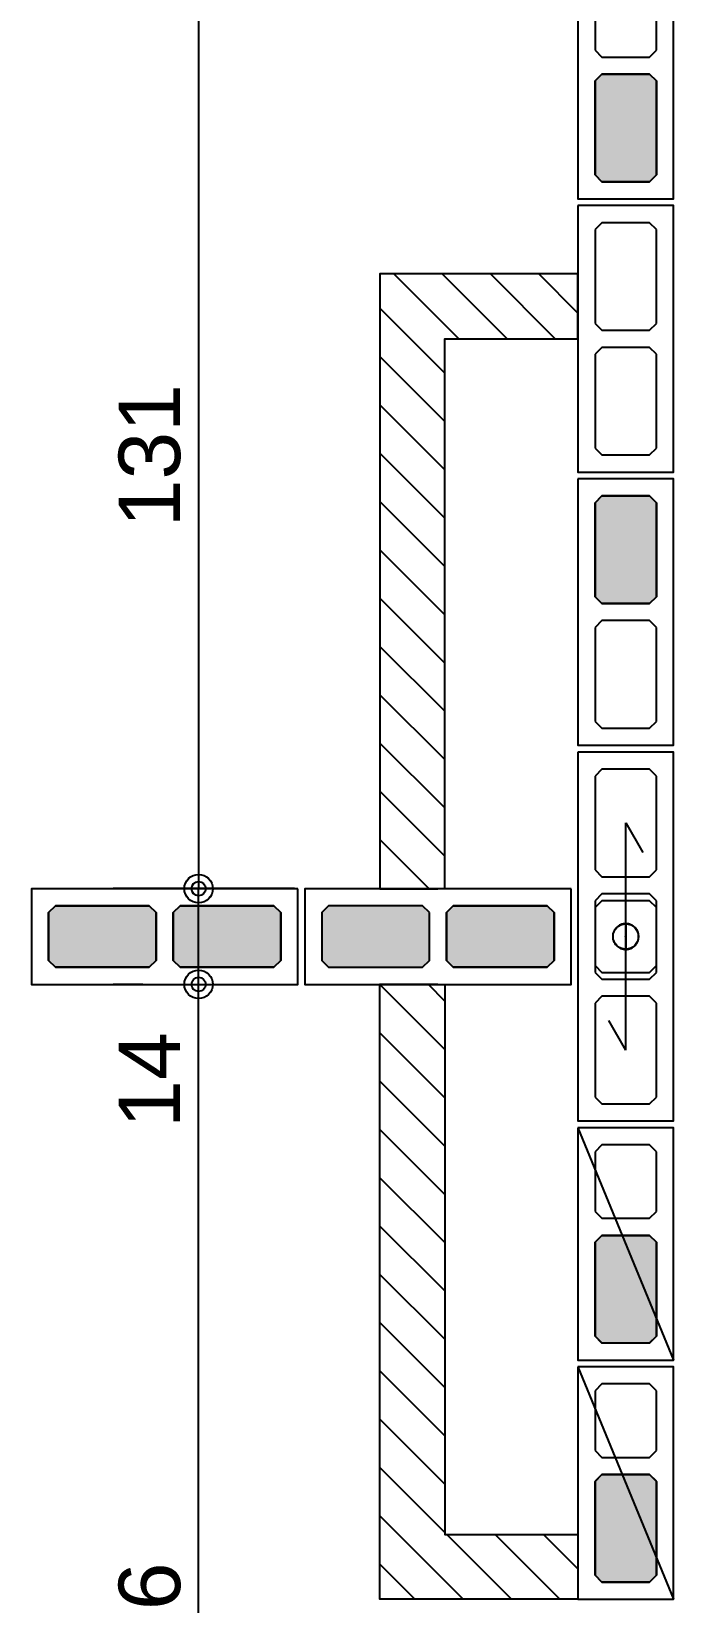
# Model space of a CAD drawing. Extents: x 0 to 119, y 0 to 84.
# Drawn here: x 22.538 to 24.418, y 48.03 to 52.63 of the extents above; entities that cross this region are included whole.
import ezdxf

# ---------------------------------------------------------------- set-up
doc = ezdxf.new("R2010")
doc.units = 0
doc.header["$MEASUREMENT"] = 0
doc.linetypes.add('ESTILO_TQS_0005', pattern=[0.4, 0.3, -0.1])
for name, color, linetype in [('27', 250, 'CONTINUOUS'), ('29', 9, 'CONTINUOUS'), ('3', 7, 'CONTINUOUS'), ('35', 255, 'CONTINUOUS'), ('9', 8, 'CONTINUOUS')]:
    doc.layers.add(name, color=color, linetype=linetype)
doc.styles.add('TQS_ARIAL', font='arial.ttf')

msp = doc.modelspace()

# ---------------------------------------------------------------- linework, layer by layer
at = {"layer": '27', "color": 250, "linetype": 'ESTILO_TQS_0005'}
for points in [[(24.2078, 52.87), (24.1878, 52.85), (24.1878, 52.575), (24.2078, 52.555), (24.3478, 52.555), (24.3678, 52.575), (24.3678, 52.85), (24.3478, 52.87), (24.2078, 52.87)], [(24.2078, 52.505), (24.1878, 52.485), (24.1878, 52.21), (24.2078, 52.19), (24.3478, 52.19), (24.3678, 52.21), (24.3678, 52.485), (24.3478, 52.505), (24.2078, 52.505)], [(24.2078, 52.07), (24.1878, 52.05), (24.1878, 51.775), (24.2078, 51.755), (24.3478, 51.755), (24.3678, 51.775), (24.3678, 52.05), (24.3478, 52.07), (24.2078, 52.07)], [(24.2078, 51.705), (24.1878, 51.685), (24.1878, 51.41), (24.2078, 51.39), (24.3478, 51.39), (24.3678, 51.41), (24.3678, 51.685), (24.3478, 51.705), (24.2078, 51.705)], [(24.2078, 51.27), (24.1878, 51.25), (24.1878, 50.975), (24.2078, 50.955), (24.3478, 50.955), (24.3678, 50.975), (24.3678, 51.25), (24.3478, 51.27), (24.2078, 51.27)], [(24.2078, 50.905), (24.1878, 50.885), (24.1878, 50.61), (24.2078, 50.59), (24.3478, 50.59), (24.3678, 50.61), (24.3678, 50.885), (24.3478, 50.905), (24.2078, 50.905)], [(24.2078, 50.47), (24.1878, 50.45), (24.1878, 50.175), (24.2078, 50.155), (24.3478, 50.155), (24.3678, 50.175), (24.3678, 50.45), (24.3478, 50.47), (24.2078, 50.47)], [(24.2078, 50.105), (24.1878, 50.085), (24.1878, 49.875), (24.2078, 49.855), (24.3478, 49.855), (24.3678, 49.875), (24.3678, 50.085), (24.3478, 50.105), (24.2078, 50.105)], [(22.9028, 50.05), (22.8828, 50.07), (22.6078, 50.07), (22.5878, 50.05), (22.5878, 49.91), (22.6078, 49.89), (22.8828, 49.89), (22.9028, 49.91), (22.9028, 50.05)], [(23.2678, 50.05), (23.2478, 50.07), (22.9728, 50.07), (22.9528, 50.05), (22.9528, 49.91), (22.9728, 49.89), (23.2478, 49.89), (23.2678, 49.91), (23.2678, 50.05)], [(23.7028, 50.05), (23.6828, 50.07), (23.4078, 50.07), (23.3878, 50.05), (23.3878, 49.91), (23.4078, 49.89), (23.6828, 49.89), (23.7028, 49.91), (23.7028, 50.05)], [(24.0678, 50.05), (24.0478, 50.07), (23.7728, 50.07), (23.7528, 50.05), (23.7528, 49.91), (23.7728, 49.89), (24.0478, 49.89), (24.0678, 49.91), (24.0678, 50.05)], [(24.2078, 49.805), (24.1878, 49.785), (24.1878, 49.51), (24.2078, 49.49), (24.3478, 49.49), (24.3678, 49.51), (24.3678, 49.785), (24.3478, 49.805), (24.2078, 49.805)], [(24.2078, 49.370001), (24.1878, 49.350001), (24.1878, 49.175001), (24.2078, 49.155001), (24.3478, 49.155001), (24.3678, 49.175001), (24.3678, 49.350001), (24.3478, 49.370001), (24.2078, 49.370001)], [(24.2078, 49.105001), (24.1878, 49.085001), (24.1878, 48.810001), (24.2078, 48.790001), (24.3478, 48.790001), (24.3678, 48.810001), (24.3678, 49.085001), (24.3478, 49.105001), (24.2078, 49.105001)], [(24.2078, 48.670001), (24.1878, 48.650001), (24.1878, 48.475001), (24.2078, 48.455001), (24.3478, 48.455001), (24.3678, 48.475001), (24.3678, 48.650001), (24.3478, 48.670001), (24.2078, 48.670001)], [(24.2078, 48.405001), (24.1878, 48.385001), (24.1878, 48.110001), (24.2078, 48.090001), (24.3478, 48.090001), (24.3678, 48.110001), (24.3678, 48.385001), (24.3478, 48.405001), (24.2078, 48.405001)]]:
    msp.add_lwpolyline(points, dxfattribs=at)
at = {"layer": '29', "color": 9, "linetype": 'Continuous'}
for p, q in [((23.599105, 51.9199), (23.788735, 51.73027)), ((23.740526, 51.9199), (23.930156, 51.73027)), ((23.881947, 51.9199), (24.071577, 51.73027)), ((24.023369, 51.9199), (24.1378, 51.805468)), ((23.558194, 51.819389), (23.748194, 51.629389)), ((23.558194, 51.677967), (23.748194, 51.487967)), ((23.558194, 51.536546), (23.748194, 51.346546)), ((23.558194, 51.395125), (23.748194, 51.205125)), ((23.558194, 51.253703), (23.748194, 51.063703)), ((23.558194, 51.112282), (23.748194, 50.922282)), ((23.558194, 50.970861), (23.748194, 50.780861)), ((23.558194, 50.829439), (23.748194, 50.639439)), ((23.558194, 50.688018), (23.748194, 50.498018)), ((23.558194, 50.546597), (23.748194, 50.356597)), ((23.558194, 50.405175), (23.748194, 50.215175)), ((23.558194, 50.263754), (23.702187, 50.119761)), ((23.558194, 50.122333), (23.560766, 50.119761)), ((23.558194, 49.83973), (23.748194, 49.64949)), ((23.698866, 49.840239), (23.748194, 49.790911)), ((23.558194, 49.698068), (23.748194, 49.508068)), ((23.558194, 49.556647), (23.748194, 49.366647)), ((23.558194, 49.415226), (23.748194, 49.225226)), ((23.558194, 49.273804), (23.748194, 49.083804)), ((23.558194, 49.132383), (23.748194, 48.942383)), ((23.558194, 48.990962), (23.748194, 48.800962)), ((23.558194, 48.84954), (23.748194, 48.65954)), ((23.558194, 48.708119), (23.748194, 48.518119)), ((23.558194, 48.566698), (23.748194, 48.376698)), ((23.558194, 48.425276), (23.748194, 48.235276)), ((23.558194, 48.283855), (23.801949, 48.0401)), ((23.75374, 48.22973), (23.94337, 48.0401)), ((23.895161, 48.22973), (24.084791, 48.0401)), ((24.036583, 48.22973), (24.1378, 48.128513)), ((23.558194, 48.142434), (23.660527, 48.0401))]:
    msp.add_line(p, q, dxfattribs=at)
for points in [[(23.748194, 50.119761), (23.748194, 51.73027), (24.1378, 51.73027), (24.1378, 51.9199), (23.558194, 51.9199), (23.558194, 50.12027), (23.558194, 50.119761), (23.727487, 50.119761)], [(23.748194, 49.840239), (23.748194, 48.22973), (24.1378, 48.22973), (24.1378, 48.0401), (23.558194, 48.0401), (23.558194, 49.83973), (23.558194, 49.840239), (23.727487, 49.840239)]]:
    msp.add_lwpolyline(points, dxfattribs=at)
at = {"layer": '3', "color": 7, "linetype": 'Continuous'}
for p, q in [((24.2778, 49.6475), (24.2778, 50.3125)), ((24.2778, 50.3125), (24.3278, 50.225897)), ((24.2078, 50.085), (24.1878, 50.065)), ((24.1878, 50.065), (24.1878, 49.895)), ((24.3478, 50.085), (24.2078, 50.085)), ((24.3678, 50.065), (24.3478, 50.085)), ((24.3678, 49.895), (24.3678, 50.065)), ((24.1878, 49.895), (24.2078, 49.875)), ((24.2078, 49.875), (24.3478, 49.875)), ((24.3478, 49.875), (24.3678, 49.895)), ((24.2778, 49.6475), (24.2278, 49.734103)), ((24.1378, 49.420001), (24.4178, 48.740001)), ((24.1378, 48.720001), (24.4178, 48.040001))]:
    msp.add_line(p, q, dxfattribs=at)
for points in [[(24.1378, 52.92), (24.1378, 52.14), (24.4178, 52.14), (24.4178, 52.92), (24.1378, 52.92)], [(24.1378, 52.12), (24.1378, 51.34), (24.4178, 51.34), (24.4178, 52.12), (24.1378, 52.12)], [(24.1378, 51.32), (24.1378, 50.54), (24.4178, 50.54), (24.4178, 51.32), (24.1378, 51.32)], [(24.1378, 50.52), (24.1378, 49.44), (24.4178, 49.44), (24.4178, 50.52), (24.1378, 50.52)], [(23.3178, 50.12), (22.5378, 50.12), (22.5378, 49.84), (23.3178, 49.84), (23.3178, 50.12)], [(24.1178, 50.12), (23.3378, 50.12), (23.3378, 49.84), (24.1178, 49.84), (24.1178, 50.12)], [(24.2778, 49.9806), (24.277861, 49.980597), (24.277921, 49.980588), (24.27798, 49.980572), (24.278037, 49.980551), (24.278091, 49.980525), (24.278143, 49.980492), (24.278191, 49.980455), (24.278235, 49.980413), (24.278274, 49.980367), (24.278309, 49.980317), (24.278339, 49.980264), (24.278363, 49.980208), (24.278381, 49.98015), (24.278393, 49.980091), (24.278399, 49.98003), (24.278399, 49.97997), (24.278393, 49.979909), (24.278381, 49.97985), (24.278363, 49.979792), (24.278339, 49.979736), (24.278309, 49.979683), (24.278274, 49.979633), (24.278235, 49.979587), (24.278191, 49.979545), (24.278143, 49.979508), (24.278091, 49.979475), (24.278037, 49.979449), (24.27798, 49.979428), (24.277921, 49.979412), (24.277861, 49.979403), (24.2778, 49.9794), (24.2778, 50.0178), (24.273976, 50.017606), (24.270191, 50.017026), (24.266484, 50.016066), (24.262893, 50.014737), (24.259456, 50.01305), (24.256206, 50.011025), (24.253178, 50.008681), (24.250403, 50.006043), (24.247909, 50.003138), (24.245721, 49.999995), (24.243863, 49.996647), (24.242353, 49.993128), (24.241207, 49.989475), (24.240436, 49.985724), (24.240049, 49.981915), (24.240049, 49.978085), (24.240436, 49.974276), (24.241207, 49.970525), (24.242353, 49.966872), (24.243863, 49.963353), (24.245721, 49.960005), (24.247909, 49.956862), (24.250403, 49.953957), (24.253178, 49.951319), (24.256206, 49.948975), (24.259456, 49.94695), (24.262893, 49.945263), (24.266484, 49.943934), (24.270191, 49.942974), (24.273976, 49.942394), (24.2778, 49.9422), (24.2778, 49.9806)], [(24.2778, 49.9794), (24.277739, 49.979403), (24.277679, 49.979412), (24.27762, 49.979428), (24.277563, 49.979449), (24.277509, 49.979475), (24.277457, 49.979508), (24.277409, 49.979545), (24.277365, 49.979587), (24.277326, 49.979633), (24.277291, 49.979683), (24.277261, 49.979736), (24.277237, 49.979792), (24.277219, 49.97985), (24.277207, 49.979909), (24.277201, 49.97997), (24.277201, 49.98003), (24.277207, 49.980091), (24.277219, 49.98015), (24.277237, 49.980208), (24.277261, 49.980264), (24.277291, 49.980317), (24.277326, 49.980367), (24.277365, 49.980413), (24.277409, 49.980455), (24.277457, 49.980492), (24.277509, 49.980525), (24.277563, 49.980551), (24.27762, 49.980572), (24.277679, 49.980588), (24.277739, 49.980597), (24.2778, 49.9806), (24.2778, 49.9422), (24.281624, 49.942394), (24.285409, 49.942974), (24.289116, 49.943934), (24.292707, 49.945263), (24.296144, 49.94695), (24.299394, 49.948975), (24.302422, 49.951319), (24.305197, 49.953957), (24.307691, 49.956862), (24.309879, 49.960005), (24.311737, 49.963353), (24.313247, 49.966872), (24.314393, 49.970525), (24.315164, 49.974276), (24.315551, 49.978085), (24.315551, 49.981915), (24.315164, 49.985724), (24.314393, 49.989475), (24.313247, 49.993128), (24.311737, 49.996647), (24.309879, 49.999995), (24.307691, 50.003138), (24.305197, 50.006043), (24.302422, 50.008681), (24.299394, 50.011025), (24.296144, 50.01305), (24.292707, 50.014737), (24.289116, 50.016066), (24.285409, 50.017026), (24.281624, 50.017606), (24.2778, 50.0178), (24.2778, 49.9794)], [(24.1378, 49.420001), (24.1378, 48.740001), (24.4178, 48.740001), (24.4178, 49.420001), (24.1378, 49.420001)], [(24.1378, 48.720001), (24.1378, 48.040001), (24.4178, 48.040001), (24.4178, 48.720001), (24.1378, 48.720001)]]:
    msp.add_lwpolyline(points, dxfattribs=at)
msp.add_circle((24.2778, 49.98), 0.0372, dxfattribs=at)
at = {"layer": '35', "color": 255, "linetype": 'Continuous'}
for p, q in [((23.027195, 52.74), (23.027195, 50.12027)), ((23.308194, 50.12027), (22.777195, 50.12027)), ((22.894263, 50.12), (22.777195, 50.12)), ((23.027195, 49.84), (23.027195, 50.12)), ((23.144263, 50.12), (23.144263, 50.12)), ((23.558194, 50.12027), (23.558194, 50.12027)), ((22.864058, 49.84), (22.777195, 49.84)), ((22.864058, 49.84), (22.777195, 49.84)), ((23.027195, 46.120001), (23.027195, 49.84)), ((23.114058, 49.84), (23.114058, 49.84)), ((23.114058, 49.84), (23.114058, 49.84))]:
    msp.add_line(p, q, dxfattribs=at)
for centre, radius in [((23.027195, 50.12027), 0.041625), ((23.027195, 50.12), 0.041625), ((23.027195, 50.12027), 0.02075), ((23.027195, 50.12), 0.02075), ((23.027195, 49.84), 0.041625), ((23.027195, 49.84), 0.041625), ((23.027195, 49.84), 0.02075), ((23.027195, 49.84), 0.02075)]:
    msp.add_circle(centre, radius, dxfattribs=at)
at = {"layer": '9', "color": 8, "linetype": 'Continuous'}
for points in [[(24.3478, 52.504952), (24.3678, 52.484952), (24.3678, 52.209952), (24.3478, 52.189952), (24.2078, 52.189952), (24.1878, 52.209951), (24.1878, 52.484951), (24.2078, 52.504952), (24.3478, 52.504952)], [(24.3478, 51.269952), (24.3678, 51.249952), (24.3678, 50.974952), (24.3478, 50.954952), (24.2078, 50.954952), (24.1878, 50.974951), (24.1878, 51.249951), (24.2078, 51.269952), (24.3478, 51.269952)], [(22.5878, 50.05), (22.6078, 50.07), (22.8828, 50.07), (22.9028, 50.05), (22.9028, 49.91), (22.8828, 49.89), (22.6078, 49.89), (22.5878, 49.91), (22.5878, 50.05)], [(22.9528, 50.05), (22.9728, 50.07), (23.2478, 50.07), (23.2678, 50.05), (23.2678, 49.91), (23.2478, 49.89), (22.9728, 49.89), (22.9528, 49.91), (22.9528, 50.05)], [(23.7028, 50.05), (23.6828, 50.07), (23.4078, 50.07), (23.3878, 50.05), (23.3878, 49.91), (23.4078, 49.89), (23.6828, 49.89), (23.7028, 49.91), (23.7028, 50.05)], [(23.7528, 50.05), (23.7728, 50.07), (24.0478, 50.07), (24.0678, 50.05), (24.0678, 49.91), (24.0478, 49.89), (23.7728, 49.89), (23.7528, 49.91), (23.7528, 50.05)], [(24.3478, 49.104952), (24.3678, 49.084952), (24.3678, 48.809952), (24.3478, 48.789952), (24.2078, 48.789952), (24.1878, 48.809952), (24.1878, 49.084952), (24.2078, 49.104952), (24.3478, 49.104952)], [(24.3478, 48.404952), (24.3678, 48.384952), (24.3678, 48.109952), (24.3478, 48.089952), (24.2078, 48.089952), (24.1878, 48.109952), (24.1878, 48.384952), (24.2078, 48.404952), (24.3478, 48.404952)]]:
    msp.add_lwpolyline(points, dxfattribs=at)
for points in [[(24.3478, 52.504952), (24.2078, 52.189952), (24.1878, 52.209951)], [(24.3478, 52.504952), (24.1878, 52.209951), (24.1878, 52.484951)], [(24.3478, 52.504952), (24.1878, 52.484951), (24.2078, 52.504952)], [(24.3478, 52.504952), (24.3478, 52.189952), (24.2078, 52.189952)], [(24.3478, 52.504952), (24.2078, 52.504952), (24.3478, 52.504952)], [(24.3478, 52.504952), (24.3678, 52.484952), (24.3678, 52.209952)], [(24.3478, 52.504952), (24.3678, 52.209952), (24.3478, 52.189952)], [(24.3478, 51.269952), (24.2078, 50.954952), (24.1878, 50.974951)], [(24.3478, 51.269952), (24.1878, 50.974951), (24.1878, 51.249951)], [(24.3478, 51.269952), (24.1878, 51.249951), (24.2078, 51.269952)], [(24.3478, 51.269952), (24.3478, 50.954952), (24.2078, 50.954952)], [(24.3478, 51.269952), (24.2078, 51.269952), (24.3478, 51.269952)], [(24.3478, 51.269952), (24.3678, 51.249952), (24.3678, 50.974952)], [(24.3478, 51.269952), (24.3678, 50.974952), (24.3478, 50.954952)], [(22.5878, 50.05), (22.6078, 50.07), (22.8828, 50.07)], [(22.5878, 50.05), (22.8828, 50.07), (22.9028, 50.05)], [(22.5878, 50.05), (22.9028, 50.05), (22.9028, 49.91)], [(22.5878, 50.05), (22.9028, 49.91), (22.8828, 49.89)], [(22.5878, 50.05), (22.8828, 49.89), (22.6078, 49.89)], [(22.5878, 50.05), (22.6078, 49.89), (22.5878, 49.91)], [(22.5878, 50.05), (22.5878, 49.91), (22.5878, 50.05)], [(22.9528, 50.05), (22.9728, 50.07), (23.2478, 50.07)], [(22.9528, 50.05), (23.2478, 50.07), (23.2678, 50.05)], [(22.9528, 50.05), (23.2678, 50.05), (23.2678, 49.91)], [(22.9528, 50.05), (23.2678, 49.91), (23.2478, 49.89)], [(22.9528, 50.05), (23.2478, 49.89), (22.9728, 49.89)], [(22.9528, 50.05), (22.9728, 49.89), (22.9528, 49.91)], [(22.9528, 50.05), (22.9528, 49.91), (22.9528, 50.05)], [(23.7028, 50.05), (23.4078, 50.07), (23.3878, 50.05)], [(23.7028, 50.05), (23.3878, 50.05), (23.3878, 49.91)], [(23.7028, 50.05), (23.3878, 49.91), (23.4078, 49.89)], [(23.7028, 50.05), (23.6828, 50.07), (23.4078, 50.07)], [(23.7028, 50.05), (23.4078, 49.89), (23.6828, 49.89)], [(23.7028, 50.05), (23.6828, 49.89), (23.7028, 49.91)], [(23.7028, 50.05), (23.7028, 49.91), (23.7028, 50.05)], [(23.7528, 50.05), (23.7728, 50.07), (24.0478, 50.07)], [(23.7528, 50.05), (24.0478, 50.07), (24.0678, 50.05)], [(23.7528, 50.05), (24.0678, 50.05), (24.0678, 49.91)], [(23.7528, 50.05), (24.0678, 49.91), (24.0478, 49.89)], [(23.7528, 50.05), (24.0478, 49.89), (23.7728, 49.89)], [(23.7528, 50.05), (23.7728, 49.89), (23.7528, 49.91)], [(23.7528, 50.05), (23.7528, 49.91), (23.7528, 50.05)], [(24.3478, 49.104952), (24.2078, 48.789952), (24.1878, 48.809952)], [(24.3478, 49.104952), (24.1878, 48.809952), (24.1878, 49.084952)], [(24.3478, 49.104952), (24.1878, 49.084952), (24.2078, 49.104952)], [(24.3478, 49.104952), (24.3478, 48.789952), (24.2078, 48.789952)], [(24.3478, 49.104952), (24.2078, 49.104952), (24.3478, 49.104952)], [(24.3478, 49.104952), (24.3678, 49.084952), (24.3678, 48.809952)], [(24.3478, 49.104952), (24.3678, 48.809952), (24.3478, 48.789952)], [(24.3478, 48.404952), (24.2078, 48.089952), (24.1878, 48.109952)], [(24.3478, 48.404952), (24.1878, 48.109952), (24.1878, 48.384952)], [(24.3478, 48.404952), (24.1878, 48.384952), (24.2078, 48.404952)], [(24.3478, 48.404952), (24.3478, 48.089952), (24.2078, 48.089952)], [(24.3478, 48.404952), (24.2078, 48.404952), (24.3478, 48.404952)], [(24.3478, 48.404952), (24.3678, 48.384952), (24.3678, 48.109952)], [(24.3478, 48.404952), (24.3678, 48.109952), (24.3478, 48.089952)]]:
    msp.add_solid(points, dxfattribs=at)

# ---------------------------------------------------------------- texts
at = {"layer": '35', "color": 255, "linetype": 'Continuous', "style": 'TQS_ARIAL'}
for s, p in [('131', (22.973195, 51.178135)), ('14', (22.973195, 49.42)), ('186', (22.973195, 47.728))]:
    msp.add_text(s, height=0.18, rotation=90, dxfattribs=at).set_placement(p)

doc.saveas('drawing.dxf')
